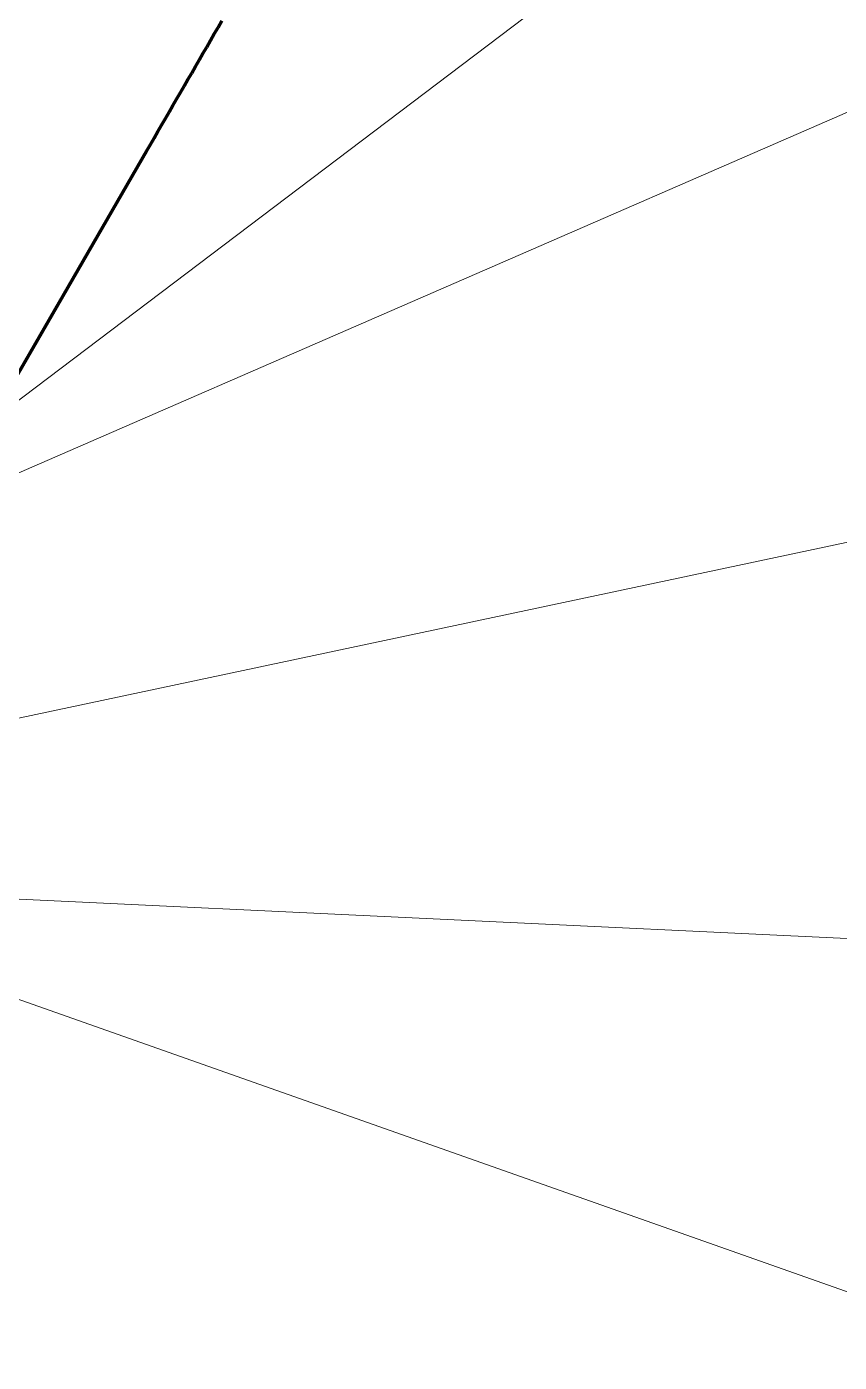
# Model space of a CAD drawing. Header units: millimetres. Extents: x 0 to 2382, y 0 to 420.
# Drawn here: x 1011.19 to 1022.04, y 346.25 to 364.1 of the extents above; entities that cross this region are included whole.
import ezdxf

# ---------------------------------------------------------------- set-up
doc = ezdxf.new("R2010")
doc.units = ezdxf.units.MM
doc.layers.add('01-VISIBLE', color=7, linetype='CONTINUOUS', lineweight=70)
doc.layers.add('08-FINA', color=5, linetype='CONTINUOUS', lineweight=18)

msp = doc.modelspace()

# ---------------------------------------------------------------- linework, layer by layer
at = {"layer": '01-VISIBLE'}
for points in [[(1012.791, 362.436), (1012.842, 362.523), (1012.892, 362.61), (1012.942, 362.697), (1012.992, 362.784), (1013.043, 362.871), (1013.093, 362.958), (1013.143, 363.045), (1013.193, 363.132), (1013.244, 363.219), (1013.294, 363.306), (1013.344, 363.393), (1013.394, 363.48), (1013.445, 363.567), (1013.495, 363.654), (1013.545, 363.741), (1013.595, 363.828), (1013.646, 363.915), (1013.696, 364.002), (1013.746, 364.089), (1013.796, 364.176)], [(1012.791, 362.436), (1012.842, 362.523), (1012.892, 362.61), (1012.942, 362.697), (1012.992, 362.784), (1013.043, 362.871), (1013.093, 362.958), (1013.143, 363.045), (1013.193, 363.132), (1013.244, 363.219), (1013.294, 363.306), (1013.344, 363.393), (1013.394, 363.48), (1013.445, 363.567), (1013.495, 363.654), (1013.545, 363.741), (1013.595, 363.828), (1013.646, 363.915), (1013.696, 364.002), (1013.746, 364.089), (1013.796, 364.176)], [(1007.471, 353.22), (1012.791, 362.436)], [(1012.791, 362.436), (1009.216, 356.243)]]:
    msp.add_lwpolyline(points, dxfattribs=at)
at = {"layer": '08-FINA'}
for p, q in [((1031.311, 374.419), (1005.472, 354.863)), ((1030.832, 366.737), (1002.592, 354.443)), ((1030.587, 359.002), (1002.992, 353.143)), ((1030.504, 351.522), (1002.592, 352.84)), ((1030.728, 344.165), (1009.832, 351.543))]:
    msp.add_line(p, q, dxfattribs=at)
msp.add_circle((990.667, 354.167), 36.833, dxfattribs=at)

doc.saveas('drawing.dxf')
